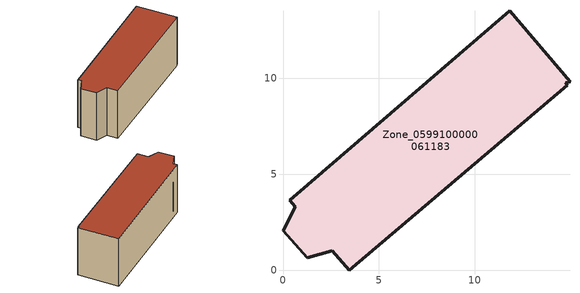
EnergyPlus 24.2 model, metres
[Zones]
Zone_0599100000061183
 floor ground (C_G): 0.64,3.3 0.36,3.63 11.82,13.52 14.97,9.83 14.75,9.76 14.84,9.65 3.45,0 2.58,1.01 1.27,0.65 0,2.05 z0
 wall outside (C_F): 14.97,9.83 11.82,13.52 0.36,3.63 0.64,3.3 0,2.05 1.27,0.65 2.58,1.01 3.45,0 14.84,9.65 14.75,9.76 14.97,9.83 z0:6.31
 roof outside (C_R): 14.75,9.76 14.97,9.83 11.82,13.52 0.36,3.63 0.64,3.3 0,2.05 1.27,0.65 2.58,1.01 3.45,0 14.84,9.65 z6.31
[BUILDING]
Pand.0599100000061183: North Axis=0; Terrain=City; Loads Convergence Tolerance Value=0.04; Temperature Convergence Tolerance Value=0.4; Solar Distribution=FullExterior; Maximum Number of Warmup Days=25; Minimum Number of Warmup Days=1
[Site:Location]
Rotterdam.The.Hague.AP_ZH_NLD Design_Conditions: Latitude=51.96; Longitude=4.45; Time Zone=1; Elevation=-4.5
[SITE:GROUNDTEMPERATURE:BUILDINGSURFACE]
18, 18, 18, 18, 18, 18, 18, 18, 18, 18, 18, 18
[MATERIAL] Thermal Absorptance=0.9; Solar Absorptance=0.7; Visible Absorptance=0.7
Name | Roughness | Thickness | Conductivity | Density | Specific Heat
G.TI.1946 | MediumSmooth | 0.15 | 1 | 540 | 1210
F.TI.1946 | Rough | 0.3 | 0.857143 | 1920 | 840
R.TI.1946 | MediumRough | 0.2 | 0.1 | 1500 | 1000
[CONSTRUCTION]
C_G: G.TI.1946
C_F: F.TI.1946
C_R: R.TI.1946
[ZONE]
Zone_0599100000061183: Type=1; Multiplier=1; Ceiling Height=Autocalculate; Volume=Autocalculate; Floor Area=autocalculate; Part of Total Floor Area=Yes
[ZONEINFILTRATION:DESIGNFLOWRATE]
Infil_Zone_0599100000061183: Zone or ZoneList or Space or SpaceList=Zone_0599100000061183; Schedule=AlwaysOn; Design Flow Rate Calculation Method=Flow/Area; Flow Rate per Floor Area=0.003; Constant Term Coefficient=1; Temperature Term Coefficient=0; Velocity Term Coefficient=0; Velocity Squared Term Coefficient=0
[HVACTEMPLATE:ZONE:IDEALLOADSAIRSYSTEM]
Zone_0599100000061183: Maximum Heating Supply Air Temperature=50; Minimum Cooling Supply Air Temperature=13; Maximum Heating Supply Air Humidity Ratio=0.0156; Minimum Cooling Supply Air Humidity Ratio=0.0077; Heating Limit=NoLimit; Cooling Limit=NoLimit; Dehumidification Control Type=ConstantSensibleHeatRatio; Cooling Sensible Heat Ratio=0.7; Dehumidification Setpoint=60; Humidification Control Type=None; Humidification Setpoint=30; Outdoor Air Method=None; Outdoor Air Flow Rate per Person=0.00944; Outdoor Air Flow Rate per Zone Floor Area=0; Outdoor Air Flow Rate per Zone=0; Demand Controlled Ventilation Type=None; Outdoor Air Economizer Type=NoEconomizer; Heat Recovery Type=None; Sensible Heat Recovery Effectiveness=0.7; Latent Heat Recovery Effectiveness=0.65
[ZONECONTROL:THERMOSTAT]
ThermostatControl_Zone_0599100000061183: Zone or ZoneList=Zone_0599100000061183; Control Type Schedule=DualSetpointControlType; Control 1=Thermostat_Zone_0599100000061183; Temperature Difference Between Cutout And Setpoint=0
[THERMOSTATSETPOINT:DUALSETPOINT]
Thermostat_Zone_0599100000061183: Heating Setpoint Temperature Schedule=HeatingSetpoint_Zone_0599100000061183; Cooling Setpoint Temperature Schedule=CoolingSetpoint_Zone_0599100000061183
[SCHEDULE:COMPACT]
HeatingSetpoint_Zone_0599100000061183: Through: 12/31, For: AllDays, Until: 24:00, 21
CoolingSetpoint_Zone_0599100000061183: Through: 12/31, For: AllDays, Until: 24:00, 24
DualSetpointControlType: Through: 12/31, For: AllDays, Until: 24:00, 4
AlwaysOn: Through: 12/31, For: AllDays, Until: 24:00, 1
